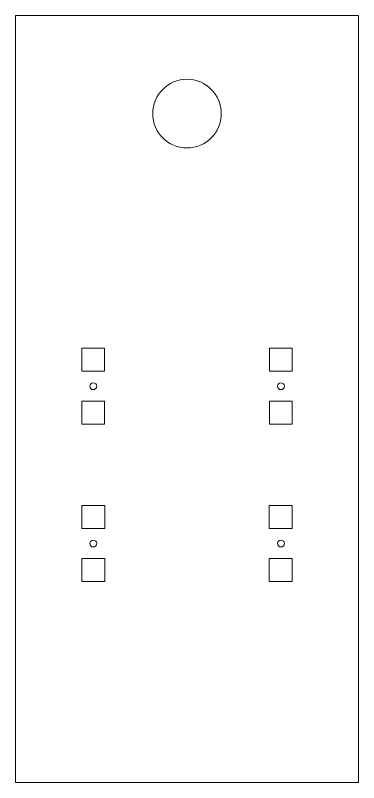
# Model space of a CAD drawing. Header units: millimetres. Extents: x -705 to 1599, y 243 to 1786.
# Drawn here: x 641.7 to 791.7, y 269.8 to 604.8 of the extents above; entities that cross this region are included whole.
import ezdxf

# ---------------------------------------------------------------- set-up
doc = ezdxf.new("R2010")
doc.units = ezdxf.units.MM
doc.header["$MEASUREMENT"] = 0
doc.layers.add('Camada 1', color=7, linetype='Continuous')

msp = doc.modelspace()

# ---------------------------------------------------------------- linework, layer by layer
at = {"layer": 'Camada 1', "color": 250, "lineweight": 20}
for points in [[(641.709, 604.801), (641.709, 604.801), (791.709, 604.801), (791.709, 604.801), (791.709, 604.801), (791.709, 604.801), (791.709, 269.801), (791.709, 269.801), (791.709, 269.801), (791.709, 269.801), (641.709, 269.801), (641.709, 269.801), (641.709, 269.801), (641.709, 269.801), (641.709, 604.801), (641.709, 604.801)], [(716.7091, 576.8906), (724.9933, 576.8906), (731.7091, 570.1748), (731.7091, 561.8906), (731.7091, 561.8906), (731.7091, 553.6064), (724.9933, 546.8906), (716.7091, 546.8906), (716.7091, 546.8906), (708.4249, 546.8906), (701.7091, 553.6064), (701.7091, 561.8906), (701.7091, 561.8906), (701.7091, 570.1748), (708.4249, 576.8906), (716.7091, 576.8906)], [(670.6924, 459.4422), (670.6924, 459.4422), (680.6924, 459.4422), (680.6924, 459.4422), (680.6924, 459.4422), (680.6924, 459.4422), (680.6924, 449.4422), (680.6924, 449.4422), (680.6924, 449.4422), (680.6924, 449.4422), (670.6924, 449.4422), (670.6924, 449.4422), (670.6924, 449.4422), (670.6924, 449.4422), (670.6924, 459.4422), (670.6924, 459.4422)], [(762.7256, 459.4422), (762.7256, 459.4422), (752.7256, 459.4422), (752.7256, 459.4422), (752.7256, 459.4422), (752.7256, 459.4422), (752.7256, 449.4422), (752.7256, 449.4422), (752.7256, 449.4422), (752.7256, 449.4422), (762.7256, 449.4422), (762.7256, 449.4422), (762.7256, 449.4422), (762.7256, 449.4422), (762.7256, 459.4422), (762.7256, 459.4422)], [(675.7634, 444.401), (676.5918, 444.401), (677.2634, 443.7294), (677.2634, 442.901), (677.2634, 442.901), (677.2634, 442.0726), (676.5918, 441.401), (675.7634, 441.401), (675.7634, 441.401), (674.935, 441.401), (674.2634, 442.0726), (674.2634, 442.901), (674.2634, 442.901), (674.2634, 443.7294), (674.935, 444.401), (675.7634, 444.401)], [(757.7634, 444.401), (758.5918, 444.401), (759.2634, 443.7294), (759.2634, 442.901), (759.2634, 442.901), (759.2634, 442.0726), (758.5918, 441.401), (757.7634, 441.401), (757.7634, 441.401), (756.935, 441.401), (756.2634, 442.0726), (756.2634, 442.901), (756.2634, 442.901), (756.2634, 443.7294), (756.935, 444.401), (757.7634, 444.401)], [(670.6924, 436.3165), (670.6924, 436.3165), (680.6924, 436.3165), (680.6924, 436.3165), (680.6924, 436.3165), (680.6924, 436.3165), (680.6924, 426.3165), (680.6924, 426.3165), (680.6924, 426.3165), (680.6924, 426.3165), (670.6924, 426.3165), (670.6924, 426.3165), (670.6924, 426.3165), (670.6924, 426.3165), (670.6924, 436.3165), (670.6924, 436.3165)], [(762.7256, 436.3165), (762.7256, 436.3165), (752.7256, 436.3165), (752.7256, 436.3165), (752.7256, 436.3165), (752.7256, 436.3165), (752.7256, 426.3165), (752.7256, 426.3165), (752.7256, 426.3165), (752.7256, 426.3165), (762.7256, 426.3165), (762.7256, 426.3165), (762.7256, 426.3165), (762.7256, 426.3165), (762.7256, 436.3165), (762.7256, 436.3165)], [(670.7954, 390.772), (670.7954, 390.772), (680.7954, 390.772), (680.7954, 390.772), (680.7954, 390.772), (680.7954, 390.772), (680.7954, 380.772), (680.7954, 380.772), (680.7954, 380.772), (680.7954, 380.772), (670.7954, 380.772), (670.7954, 380.772), (670.7954, 380.772), (670.7954, 380.772), (670.7954, 390.772), (670.7954, 390.772)], [(762.6226, 390.772), (762.6226, 390.772), (752.6226, 390.772), (752.6226, 390.772), (752.6226, 390.772), (752.6226, 390.772), (752.6226, 380.772), (752.6226, 380.772), (752.6226, 380.772), (752.6226, 380.772), (762.6226, 380.772), (762.6226, 380.772), (762.6226, 380.772), (762.6226, 380.772), (762.6226, 390.772), (762.6226, 390.772)], [(675.7718, 375.7108), (676.6002, 375.7108), (677.2718, 375.0392), (677.2718, 374.2108), (677.2718, 374.2108), (677.2718, 373.3824), (676.6002, 372.7108), (675.7718, 372.7108), (675.7718, 372.7108), (674.9434, 372.7108), (674.2718, 373.3824), (674.2718, 374.2108), (674.2718, 374.2108), (674.2718, 375.0392), (674.9434, 375.7108), (675.7718, 375.7108)], [(757.7718, 375.7108), (758.6002, 375.7108), (759.2718, 375.0392), (759.2718, 374.2108), (759.2718, 374.2108), (759.2718, 373.3824), (758.6002, 372.7108), (757.7718, 372.7108), (757.7718, 372.7108), (756.9434, 372.7108), (756.2718, 373.3824), (756.2718, 374.2108), (756.2718, 374.2108), (756.2718, 375.0392), (756.9434, 375.7108), (757.7718, 375.7108)], [(670.7954, 367.6463), (670.7954, 367.6463), (680.7954, 367.6463), (680.7954, 367.6463), (680.7954, 367.6463), (680.7954, 367.6463), (680.7954, 357.6463), (680.7954, 357.6463), (680.7954, 357.6463), (680.7954, 357.6463), (670.7954, 357.6463), (670.7954, 357.6463), (670.7954, 357.6463), (670.7954, 357.6463), (670.7954, 367.6463), (670.7954, 367.6463)], [(762.6226, 367.6463), (762.6226, 367.6463), (752.6226, 367.6463), (752.6226, 367.6463), (752.6226, 367.6463), (752.6226, 367.6463), (752.6226, 357.6463), (752.6226, 357.6463), (752.6226, 357.6463), (752.6226, 357.6463), (762.6226, 357.6463), (762.6226, 357.6463), (762.6226, 357.6463), (762.6226, 357.6463), (762.6226, 367.6463), (762.6226, 367.6463)]]:
    msp.add_open_spline(points, degree=3, knots=[0, 0, 0, 0, 0.2, 0.2, 0.2, 0.2, 0.4, 0.4, 0.4, 0.4, 0.6, 0.6, 0.6, 0.6, 1, 1, 1, 1], dxfattribs=at)

doc.saveas('drawing.dxf')
